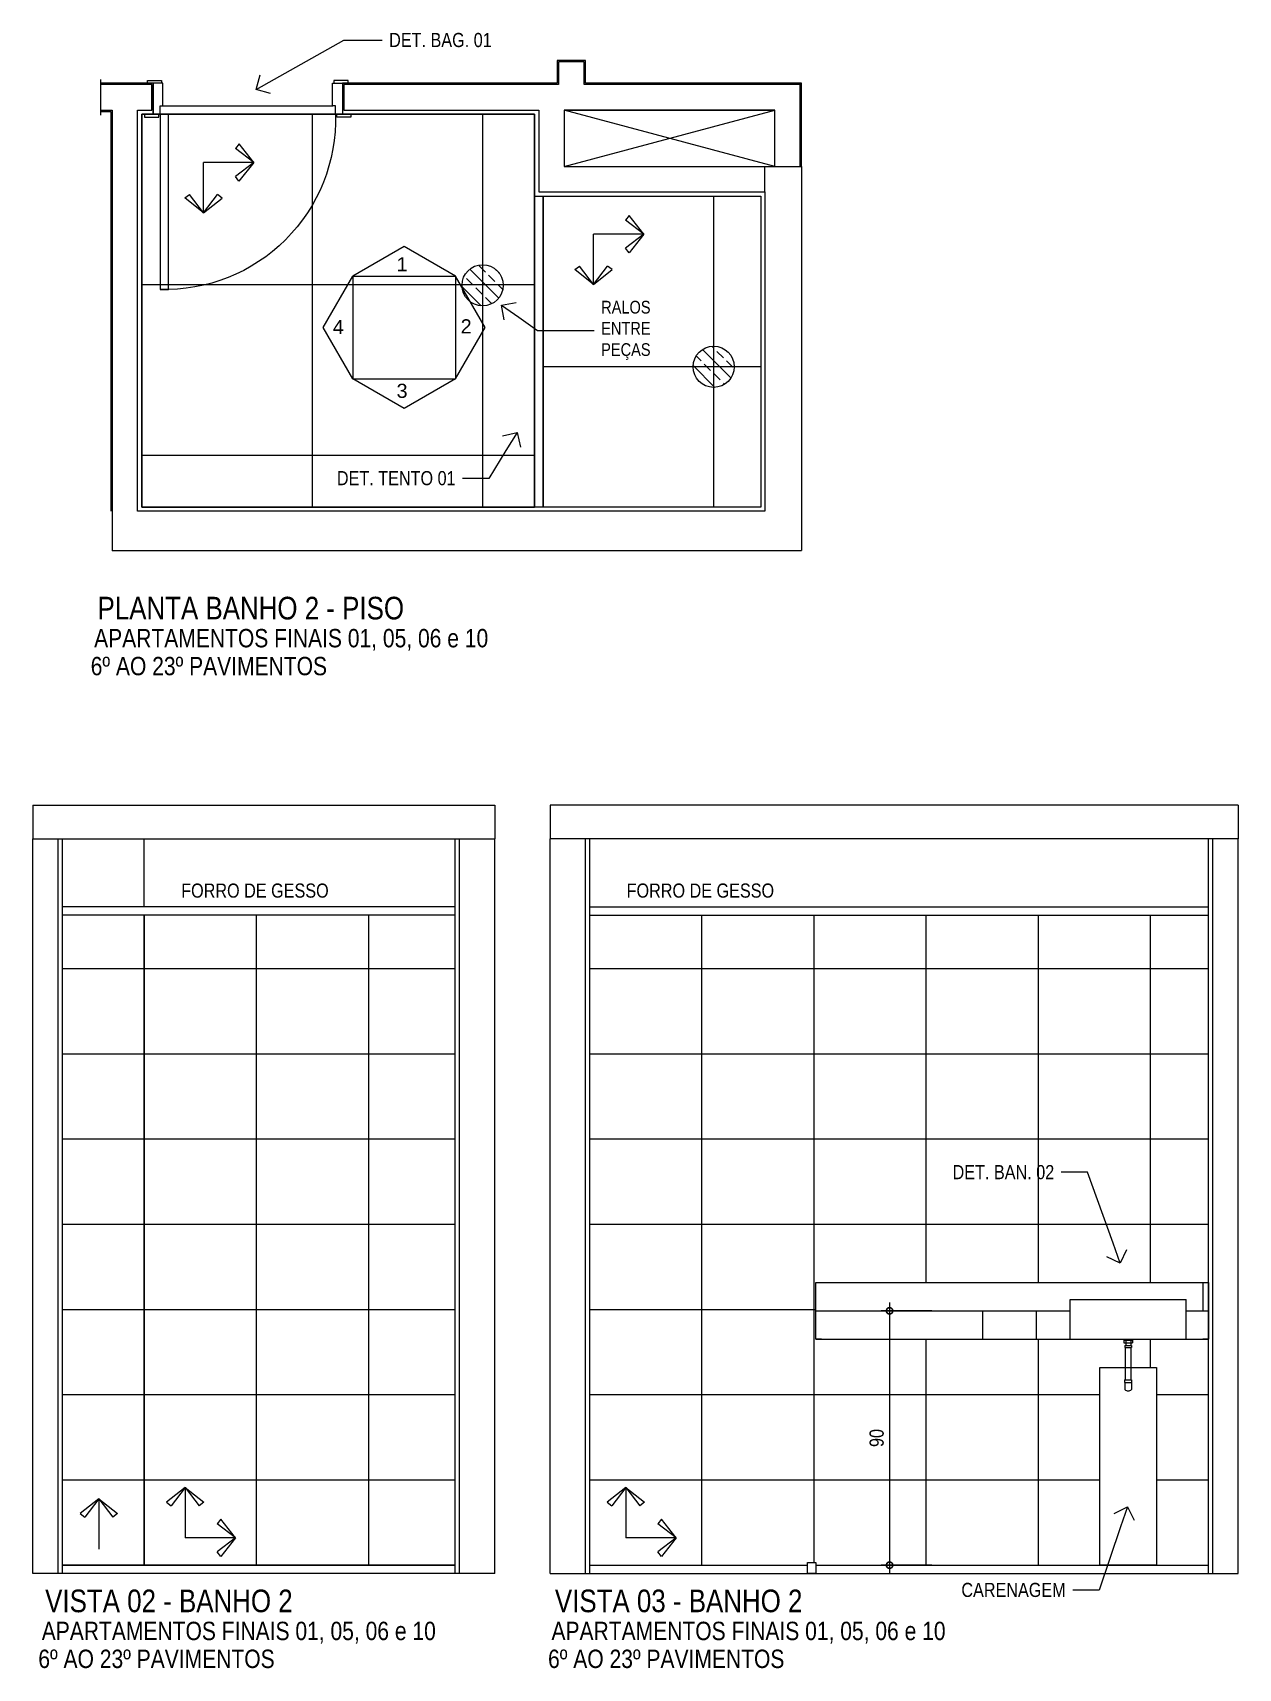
# Model space of a CAD drawing. Header units: metres. Extents: x 3 to 168, y -142 to 28.
# Drawn here: x 21.52 to 25.79, y -0.53 to 5.26 of the extents above; entities that cross this region are included whole.
import ezdxf
from ezdxf import colors
from ezdxf.entities.mleader import LeaderData, LeaderLine
from ezdxf.math import Vec2, Vec3

# ---------------------------------------------------------------- set-up
doc = ezdxf.new("R2010")
doc.units = ezdxf.units.M
doc.linetypes.add('DASHEDX2', pattern=[1.5, 1, -0.5])
for name, color, linetype in [('ARQ-ALV ACAB', 4, 'Continuous'), ('ARQ-ALV OSSO', 5, 'Continuous'), ('ARQ-AUX', 7, 'Continuous'), ('ARQ-AUX1', 1, 'Continuous'), ('ARQ-AUX2', 2, 'Continuous'), ('ARQ-CAX @ 1', 1, 'Continuous'), ('ARQ-CERÂMICA', 7, 'Continuous'), ('ARQ-DIM', 2, 'Continuous'), ('ARQ-PRJ', 7, 'DASHEDX2'), ('ARQ-SIM', 1, 'Continuous'), ('ARQ-TXT', 2, 'Continuous')]:
    doc.layers.add(name, color=color, linetype=linetype)
doc.styles.add('Adesa', font='ARIALN.TTF')
doc.styles.add('Arial', font='arial.ttf')
doc.dimstyles.new('ADESA 1-0025', dxfattribs={"dimtxt": 0.05, "dimasz": 0.045, "dimexe": 0.03, "dimexo": 0.04, "dimgap": 0.02, "dimtad": 1, "dimtoh": 1, "dimdec": 0, "dimlfac": 100, "dimzin": 4, "dimtxsty": 'Adesa', "dimblk": 'DOTSMALL', "dimcen": 1, "dimdle": 0.03, "dimclrd": 1, "dimclre": 1, "dimclrt": 256, "dimazin": 1, "dimtm": 1e-09, "dimtfac": 1, "dimtdec": 0, "dimtix": 1, "dimtmove": 2, "dimatfit": 0, "dimldrblk": 'DOTSMALL', "dimfxl": 0.8, "dimtvp": 2, "dimtolj": 1, "dimtzin": 0, "dimarcsym": 0})
pattern_1 = [(0, (21.91935, -0.16105), (0, 0.301625), [])]

# ---------------------------------------------------------------- blocks, each defined once
blk = doc.blocks.new('*U26')
for points in [[(-0.665, -0.03), (-0.615, -0.03), (-0.615, -0.04), (-0.665, -0.04)], [(0.045, -0.03), (-0.005, -0.03), (-0.005, -0.04), (0.045, -0.04)], [(-0.675, -0.16), (-0.625, -0.16), (-0.625, -0.15), (-0.675, -0.15)], [(0, -0.15), (0, -0.77), (-0.03, -0.77), (-0.03, -0.15)], [(0.055, -0.16), (0.005, -0.16), (0.005, -0.15), (0.055, -0.15)]]:
    blk.add_lwpolyline(points, close=True)
for points in [[(-0.66, -0.15), (-0.62, -0.15), (-0.62, -0.12), (-0.61, -0.12), (-0.61, -0.04), (-0.645, -0.04), (-0.645, -0.15)], [(0.04, -0.15), (0, -0.15), (0, -0.12), (-0.01, -0.12), (-0.01, -0.04), (0.025, -0.04), (0.025, -0.15)]]:
    blk.add_lwpolyline(points)
at = {"layer": 'ARQ-PRJ'}
blk.add_arc((-0.0179, -0.1679), 0.6024, 178.29865, 271.70135, dxfattribs=at)
blk = doc.blocks.new('VISTA')
at = {"layer": 'ARQ-SIM'}
blk.add_lwpolyline([(-0.00525, -0.00909), (-0.00525, 0.00909), (0, 0)], close=True, dxfattribs=at)
at = {"layer": 'ARQ-SIM', "color": 5, "style": 'Adesa'}
blk.add_attdef('4', (-0.0019, -0.00135), '', height=0.0025, rotation=90, dxfattribs=at)
blk = doc.blocks.new('_Open90')
at = {"color": 0, "linetype": 'ByBlock', "lineweight": -2}
for p, q in [((0, 0), (-1, 0)), ((-0.5, 0.5), (0, 0)), ((0, 0), (-0.5, -0.5))]:
    blk.add_line(p, q, dxfattribs=at)
blk = doc.blocks.new('Seta para pag.piso')
for p, q in [((0, 0.1126), (-0.0418, 0.0796)), ((0, 0.1126), (-0.0312, 0.0715)), ((0, 0.1126), (0, 0)), ((0, 0.1126), (0.0418, 0.0795)), ((0, 0.1126), (0.0312, 0.0715)), ((-0.0418, 0.0796), (-0.0312, 0.0715)), ((0.0418, 0.0795), (0.0312, 0.0715)), ((-0.1126, 0), (-0.0795, 0.0418)), ((-0.0795, 0.0418), (-0.0715, 0.0312)), ((-0.1126, 0), (-0.0715, 0.0312)), ((-0.1126, 0), (0, 0)), ((-0.1126, 0), (-0.0796, -0.0418)), ((-0.1126, 0), (-0.0715, -0.0312)), ((-0.0796, -0.0418), (-0.0715, -0.0312))]:
    blk.add_line(p, q)
blk = doc.blocks.new('PL RALO')
at = {"layer": 'ARQ-AUX2'}
h = blk.add_hatch(dxfattribs=at)
h.set_pattern_fill('BRASS', color=8, scale=0.01, angle=315)
h.set_pattern_definition([(315, (-278.116365, 1040.018154), (0.0449012806, 0.0449012806), []), (315, (-278.093914, 1040.040605), (0.0449012806, 0.0449012806), [0.03175, -0.015875])])
edge = h.paths.add_edge_path()
edge.add_arc((0, 0), 0.0729, 270, 630)
blk.add_circle((0, 0), 0.0729, dxfattribs=at)
blk = doc.blocks.new('A$C6d6dbca2')
for p, q in [((0.0661, 0.1781), (0, 0.1259)), ((0.0661, 0.1781), (0.0168, 0.1131)), ((0.0661, 0.1781), (0.0661, 0)), ((0.0661, 0.1781), (0.1323, 0.1259)), ((0.0661, 0.1781), (0.1155, 0.1132)), ((0, 0.1259), (0.0168, 0.1131)), ((0.1323, 0.1259), (0.1155, 0.1132))]:
    blk.add_line(p, q)
blk = doc.blocks.new('_DotSmall')
at = {"color": 0, "linetype": 'ByBlock', "const_width": 0.5}
blk.add_lwpolyline([(-0.0625, 0, 1), (0.0625, 0, 1)], format="xyb", close=True, dxfattribs=at)
blk = doc.blocks.new('*D590')
at = {"layer": 'ARQ-DIM', "color": 1, "lineweight": -2, "transparency": 16777216}
for p, q in [((24.5565, 0.769), (24.5565, -0.191)), ((24.7055, 0.739), (24.5265, 0.739)), ((24.7055, -0.161), (24.5265, -0.161))]:
    blk.add_line(p, q, dxfattribs=at)
at = {"layer": 'Defpoints', "color": 0, "transparency": 16777216}
for p in [(24.7455, 0.739), (24.5565, -0.161), (24.7455, -0.161)]:
    blk.add_point(p, dxfattribs=at)
at = {"layer": 'ARQ-DIM', "color": 1, "lineweight": -2, "transparency": 16777216, "xscale": 0.045, "yscale": 0.045, "zscale": 0.045}
for p, rotation in [((24.5565, 0.739), 90), ((24.5565, -0.161), 270)]:
    blk.add_blockref('_DotSmall', p, dxfattribs=dict(at, rotation=rotation))
at = {"layer": 'ARQ-DIM', "transparency": 16777216, "insert": (24.511, 0.289), "char_height": 0.05, "attachment_point": 5, "rotation": 90, "style": 'Adesa'}
blk.add_mtext('\\A1;90', dxfattribs=at)
blk = doc.blocks.new('AREAS MOLHADAS')
at = {"layer": 'ARQ-CERÂMICA'}
h = blk.add_hatch(dxfattribs=at)
h.set_pattern_fill('NET', color=256, scale=0.19)
h.set_pattern_definition([(0, (21.91043, 4.9734), (0, 0.60325), []), (90, (21.91043, 4.9734), (-0.60325, 4e-17), [])])
h.paths.add_polyline_path([(23.3004, 4.9734), (21.9104, 4.9734), (21.9104, 3.5834), (23.3004, 3.5834)])
h = blk.add_hatch(dxfattribs=at)
h.set_pattern_fill('NET', color=256, scale=0.19)
h.set_pattern_definition([(0, (23.33043, 4.6834), (0, 0.60325), []), (90, (23.33043, 4.6834), (-0.60325, 4e-17), [])])
h.paths.add_polyline_path([(23.3304, 4.6834), (24.1004, 4.6834), (24.1004, 3.5834), (23.3304, 3.5834)])
h = blk.add_hatch(dxfattribs=at)
h.set_pattern_fill('LINE', color=256, scale=0.095)
h.set_pattern_definition(pattern_1)
h.paths.add_polyline_path([(21.9193, 2.139), (21.6293, 2.139), (21.6293, -0.161), (21.9193, -0.161)])
h = blk.add_hatch(dxfattribs=at)
h.set_pattern_fill('LINE', color=256, scale=0.095)
h.set_pattern_definition(pattern_1)
h.paths.add_polyline_path([(23.0194, 2.139), (21.9193, 2.139), (21.9193, -0.161), (23.0194, -0.161)])
h = blk.add_hatch(dxfattribs=at)
h.set_pattern_fill('LINE', color=256, scale=0.125, angle=90)
h.set_pattern_definition([(90, (21.91935, -0.16105), (-0.396875, 2e-17), [])])
h.paths.add_polyline_path([(23.0194, 2.139), (21.9193, 2.139), (21.9193, -0.161), (23.0194, -0.161)])
h = blk.add_hatch(dxfattribs=at)
h.set_pattern_fill('LINE', color=256, scale=0.095)
h.set_pattern_definition([(0, (23.49556, -0.16105), (0, 0.301625), [])])
h.paths.add_polyline_path([(25.6855, 2.139), (23.4956, 2.139), (23.4956, -0.161), (24.2655, -0.161), (24.2655, -0.151), (24.2955, -0.151), (24.2955, -0.161), (25.3005, -0.161), (25.3005, 0.539), (25.3906, 0.539), (25.3906, 0.6098), (25.3888, 0.6098), (25.3888, 0.6161), (25.3923, 0.6161), (25.3923, 0.6263), (25.386, 0.6263), (25.386, 0.639), (24.2955, 0.639), (24.2955, 0.839), (24.3155, 0.839), (25.6855, 0.839)])
h.paths.add_polyline_path([(25.6855, 0.639), (25.6655, 0.639), (25.4161, 0.639), (25.4161, 0.6263), (25.4098, 0.6263), (25.4098, 0.6161), (25.4124, 0.6161), (25.4124, 0.6098), (25.4106, 0.6098), (25.4106, 0.539), (25.5005, 0.539), (25.5005, -0.161), (25.6855, -0.161)], flags=17)
h = blk.add_hatch(dxfattribs=at)
h.set_pattern_fill('LINE', color=256, scale=0.125, angle=90)
h.set_pattern_definition([(90, (23.49556, -0.16105), (-0.396875, 2e-17), [])])
h.paths.add_polyline_path([(25.6855, 0.639), (25.6655, 0.639), (25.4161, 0.639), (25.4161, 0.6161), (25.4124, 0.6161), (25.4124, 0.6098), (25.4106, 0.6098), (25.4106, 0.539), (25.5005, 0.539), (25.5005, -0.161), (25.6855, -0.161)], flags=17)
h.paths.add_polyline_path([(25.6855, 2.139), (23.4956, 2.139), (23.4956, -0.161), (24.2655, -0.161), (24.2655, -0.151), (24.2955, -0.151), (24.2955, -0.161), (25.3005, -0.161), (25.3005, 0.539), (25.3906, 0.539), (25.3906, 0.6098), (25.3888, 0.6098), (25.3888, 0.6263), (25.386, 0.6263), (25.386, 0.639), (24.2955, 0.639), (24.2955, 0.839), (24.3155, 0.839), (25.6855, 0.839)])
at = {"layer": 'ARQ-ALV ACAB'}
for p, q in [((21.9504, 5.0834), (21.7651, 5.0834)), ((21.9504, 4.9734), (21.9504, 5.0834)), ((23.3804, 5.0834), (22.6204, 5.0834)), ((22.6204, 5.0834), (22.6204, 4.9734)), ((24.2454, 5.0834), (23.4804, 5.0834)), ((24.2454, 4.7884), (24.2454, 5.0834)), ((21.7651, 4.9834), (21.8004, 4.9834)), ((21.8004, 4.9834), (21.8004, 3.5684)), ((21.9104, 3.5834), (21.9104, 4.9734)), ((21.9104, 4.9734), (21.9504, 4.9734)), ((22.6204, 4.9734), (23.3004, 4.9734)), ((23.3004, 4.9734), (23.3004, 4.6834)), ((23.3004, 4.6834), (24.1004, 4.6834)), ((24.1004, 4.6834), (24.1004, 3.5834)), ((23.3104, 3.5834), (21.9104, 3.5834)), ((24.1004, 3.5834), (23.3104, 3.5834)), ((23.3104, 3.5834), (23.3104, 3.5834)), ((21.6293, -0.191), (21.6293, 2.409)), ((23.0194, -0.191), (23.0194, 2.409)), ((23.4956, -0.191), (23.4956, 2.409)), ((25.6855, -0.191), (25.6855, 2.409)), ((23.0194, -0.161), (21.6293, -0.161)), ((23.4956, -0.161), (24.2655, -0.161)), ((24.2955, -0.161), (25.6855, -0.161))]:
    blk.add_line(p, q, dxfattribs=at)
blk.add_lwpolyline([(23.4804, 5.0834), (23.4804, 5.1634), (23.3804, 5.1634), (23.3804, 5.0834)], dxfattribs=at)
blk.add_lwpolyline([(24.2655, -0.151), (24.2955, -0.151), (24.2955, -0.191), (24.2655, -0.191)], close=True, dxfattribs=at)
at = {"layer": 'ARQ-ALV OSSO'}
for p, q in [((24.2454, 5.0784), (23.4804, 5.0784)), ((24.2404, 4.7884), (24.2404, 5.0834)), ((21.5244, -0.191), (21.5244, 2.409)), ((21.6144, -0.191), (21.6144, 2.409)), ((23.0344, -0.191), (23.0344, 2.409)), ((23.1594, -0.191), (23.1594, 2.409)), ((23.3555, -0.191), (23.3555, 2.409)), ((23.4806, -0.191), (23.4806, 2.409)), ((25.7005, -0.191), (25.7005, 2.409)), ((25.7905, -0.191), (25.7905, 2.409)), ((23.1594, -0.191), (21.5244, -0.191)), ((23.3555, -0.191), (25.7905, -0.191))]:
    blk.add_line(p, q, dxfattribs=at)
for points in [[(23.4804, 5.0784), (23.4754, 5.0784), (23.4754, 5.1584), (23.3854, 5.1584), (23.3854, 5.0784), (23.3804, 5.0784)], [(21.7651, 5.0834), (21.8004, 5.0834), (21.8604, 5.0834), (21.9004, 5.0834)], [(24.1154, 4.6984), (24.1154, 3.5684), (23.3154, 3.5684), (23.3154, 3.5684), (21.8954, 3.5684), (21.8954, 4.9884), (21.9454, 4.9884), (21.9454, 5.0784), (21.7651, 5.0784)], [(23.3804, 5.0784), (22.6254, 5.0784), (22.6254, 4.9884), (23.3154, 4.9884)], [(21.7651, 4.9884), (21.8054, 4.9884), (21.8054, 3.4284)], [(23.3154, 4.9884), (23.3154, 4.6984), (24.1154, 4.6984)], [(23.4054, 4.9884), (24.1504, 4.9884)], [(23.4054, 4.9884), (23.4054, 4.7884), (24.1504, 4.7884)], [(24.1154, 4.6984), (24.1154, 4.7884), (24.2404, 4.7884), (24.2454, 4.7884), (24.2454, 3.43)], [(21.8054, 3.43), (24.2454, 3.43)]]:
    blk.add_lwpolyline(points, dxfattribs=at)
blk.add_lwpolyline([(23.4054, 4.9884), (23.4054, 4.7884), (24.1504, 4.7884), (24.1504, 4.9884)], close=True, dxfattribs=at)
at = {"layer": 'ARQ-AUX'}
blk.add_lwpolyline([(21.7651, 4.9698), (21.7651, 5.0961)], dxfattribs=at)
at = {"layer": 'ARQ-AUX1'}
for p, q in [((23.0194, 2.169), (21.6293, 2.169)), ((23.4956, 2.169), (25.6855, 2.169)), ((23.0194, 2.139), (21.6293, 2.139)), ((23.4956, 2.139), (25.6855, 2.139))]:
    blk.add_line(p, q, dxfattribs=at)
for points in [[(21.9854, 5.0034), (22.5866, 5.0034)], [(21.9754, 4.9734), (22.5954, 4.9734)], [(23.3004, 4.6834), (23.3004, 3.5834)], [(23.3304, 4.6834), (23.3304, 3.5834)]]:
    blk.add_lwpolyline(points, dxfattribs=at)
blk.add_lwpolyline([(25.3005, 0.539), (25.5005, 0.539), (25.5005, -0.161), (25.3005, -0.161)], close=True, dxfattribs=at)
at = {"layer": 'ARQ-AUX2'}
for p, q in [((21.5244, 2.529), (23.1594, 2.529)), ((25.7905, 2.529), (23.3555, 2.529)), ((21.5244, 2.409), (23.1594, 2.409)), ((21.9193, 2.169), (21.9193, 2.409)), ((25.7905, 2.409), (23.3555, 2.409)), ((21.9193, -0.161), (21.9193, 2.139)), ((24.2955, 0.839), (25.6855, 0.839)), ((24.2955, 0.639), (24.2955, 0.839)), ((24.2955, 0.839), (24.3155, 0.839)), ((25.6655, 0.839), (25.6655, 0.739)), ((25.1955, 0.779), (25.6055, 0.779)), ((25.1955, 0.639), (25.1955, 0.779)), ((25.6055, 0.639), (25.6055, 0.779)), ((24.2955, 0.739), (25.1955, 0.739)), ((25.6055, 0.739), (25.6855, 0.739)), ((24.2955, 0.639), (25.6855, 0.639)), ((24.3155, 0.639), (24.2955, 0.639)), ((25.3873, 0.639), (25.3873, 0.6358)), ((25.4147, 0.639), (25.4147, 0.6358)), ((25.386, 0.6358), (25.4161, 0.6358)), ((25.386, 0.6358), (25.386, 0.6263)), ((25.386, 0.6263), (25.4161, 0.6263)), ((25.3888, 0.6161), (25.3888, 0.6098)), ((25.3888, 0.6161), (25.4124, 0.6161)), ((25.3888, 0.6098), (25.4124, 0.6098)), ((25.3906, 0.6098), (25.3906, 0.4946)), ((25.3923, 0.6358), (25.3923, 0.6263)), ((25.3923, 0.6263), (25.3923, 0.6161)), ((25.4098, 0.6358), (25.4098, 0.6263)), ((25.4098, 0.6263), (25.4098, 0.6157)), ((25.4106, 0.6098), (25.4106, 0.4946)), ((25.4124, 0.6161), (25.4124, 0.6098)), ((25.4161, 0.6358), (25.4161, 0.6263)), ((25.3879, 0.4946), (25.3879, 0.4851)), ((25.3879, 0.4946), (25.4131, 0.4946)), ((25.3879, 0.4851), (25.4131, 0.4851)), ((25.3892, 0.4851), (25.3892, 0.4603)), ((25.4122, 0.4851), (25.4122, 0.4603)), ((25.4131, 0.4946), (25.4131, 0.4851))]:
    blk.add_line(p, q, dxfattribs=at)
for points in [[(21.5244, 2.529), (21.5244, 2.409)], [(23.1594, 2.529), (23.1594, 2.409)], [(23.3555, 2.529), (23.3555, 2.409)], [(25.7905, 2.529), (25.7905, 2.409)], [(25.6655, 0.839), (25.6855, 0.839), (25.6855, 0.639), (25.6655, 0.639)], [(24.8855, 0.739), (24.8855, 0.639)], [(25.0755, 0.739), (25.0755, 0.639)]]:
    blk.add_lwpolyline(points, dxfattribs=at)
blk.add_arc((25.4007, 0.4719), 0.0163, 225, 315, dxfattribs=at)
at = {"layer": 'ARQ-CERÂMICA'}
for points in [[(23.3004, 4.9734), (21.9104, 4.9734), (21.9104, 3.5834), (23.3004, 3.5834)], [(23.3304, 4.6834), (24.1004, 4.6834), (24.1004, 3.5834), (23.3304, 3.5834)]]:
    blk.add_lwpolyline(points, close=True, dxfattribs=at)
at = {"layer": 'ARQ-SIM'}
for points in [[(24.1504, 4.7884), (23.4054, 4.9884)], [(23.4054, 4.7884), (24.1504, 4.9884)]]:
    blk.add_lwpolyline(points, dxfattribs=at)
at = {"layer": 'ARQ-CAX @ 1', "xscale": -1}
blk.add_blockref('*U26', (21.9754, 5.1234), dxfattribs=at)
at = {"layer": 'ARQ-CERÂMICA', "xscale": 1.58230973583663, "yscale": 1.58230973583663, "zscale": 1.58230973583663}
for p, rotation in [((22.1284, 4.8029), 180), ((23.5087, 4.5494), 180), ((22.0641, -0.064), 270), ((23.6236, -0.064), 270)]:
    blk.add_blockref('Seta para pag.piso', p, dxfattribs=dict(at, rotation=rotation))
at = {"layer": 'ARQ-CERÂMICA'}
for name, p in [('PL RALO', (23.1164, 4.3682)), ('PL RALO', (23.934, 4.0797)), ('A$C6d6dbca2', (21.6922, -0.1041))]:
    blk.add_blockref(name, p, dxfattribs=at)
at = {"layer": 'ARQ-SIM', "ltscale": 0.03}
ref = blk.add_blockref('VISTA', (22.839, 4.5055), dxfattribs=dict(at, xscale=-20.00000000011565, yscale=20.00000000011565, zscale=20.00000000011565, rotation=270))
ref.add_attrib('4', '1', (22.812, 4.4175), dxfattribs={"color": 3, "height": 0.05, "style": 'Arial'})
ref = blk.add_blockref('VISTA', (22.5522, 4.2186), dxfattribs=dict(at, xscale=20.00000000011565, yscale=20.00000000011565, zscale=20.00000000011565, rotation=180))
ref.add_attrib('4', '4', (22.5862, 4.1956), dxfattribs={"color": 3, "height": 0.05, "style": 'Arial'})
ref = blk.add_blockref('VISTA', (23.1259, 4.2186), dxfattribs=dict(at, xscale=-20.00000000011565, yscale=20.00000000011565, zscale=20.00000000011565, rotation=180))
ref.add_attrib('4', '2', (23.0387, 4.198), dxfattribs={"color": 3, "height": 0.05, "style": 'Arial'})
ref = blk.add_blockref('VISTA', (22.839, 3.9318), dxfattribs=dict(at, xscale=20.00000000011565, yscale=20.00000000011565, zscale=20.00000000011565, rotation=270))
ref.add_attrib('4', '3', (22.812, 3.9697), dxfattribs={"color": 3, "height": 0.05, "style": 'Arial'})
at = {"layer": 'ARQ-TXT', "ltscale": 0.5, "style": 'Adesa'}
for s, p in [('PLANTA BANHO 2 - PISO', (21.7538, 3.1858)), ('VISTA 02 - BANHO 2', (21.5684, -0.3274)), ('VISTA 03 - BANHO 2', (23.3722, -0.3274))]:
    blk.add_text(s, height=0.08, dxfattribs=at).set_placement(p)
at = {"layer": 'ARQ-TXT', "style": 'Adesa'}
for s, height, p in [('APARTAMENTOS FINAIS 01, 05, 06 e 10', 0.065, (21.7417, 3.087, 108.9697)), ('6º AO 23º PAVIMENTOS', 0.065, (21.7296, 2.9882, 217.9394)), ('FORRO DE GESSO', 0.05, (22.0498, 2.2012, 108.9697)), ('FORRO DE GESSO', 0.05, (23.626, 2.2012, 108.9697)), ('APARTAMENTOS FINAIS 01, 05, 06 e 10', 0.065, (21.5563, -0.4262, 108.9697)), ('APARTAMENTOS FINAIS 01, 05, 06 e 10', 0.065, (23.3601, -0.4262, 108.9697)), ('6º AO 23º PAVIMENTOS', 0.065, (21.5442, -0.5249, 217.9394)), ('6º AO 23º PAVIMENTOS', 0.065, (23.348, -0.5249, 217.9394))]:
    blk.add_text(s, height=height, dxfattribs=at).set_placement(p)
at = {"layer": 'ARQ-DIM'}
dim = blk.add_linear_dim(base=(24.5565, -0.161), p1=(24.7455, 0.739), p2=(24.7455, -0.161), angle=90, dimstyle='ADESA 1-0025', dxfattribs=at)
dim.commit()
dim.dimension.update_dxf_attribs({"geometry": '*D590', "text_midpoint": (24.511, 0.289)})
at = {"layer": 'ARQ-SIM'}
ml = blk.add_multileader_mtext('Standard', dxfattribs=at)
ml.set_content('DET. BAG. 01', color=2, style='Adesa')
ml.set_leader_properties(color=256)
ml.set_arrow_properties(name='OPEN90')
ml.build(insert=Vec2(0, 0))
ml.multileader.update_dxf_attribs({"text_left_attachment_type": 2, "text_right_attachment_type": 2, "dogleg_length": 0.2, "arrow_head_size": 0.075})
ctx = ml.context
ctx.base_point, ctx.char_height, ctx.arrow_head_size, ctx.landing_gap_size, ctx.plane_origin = Vec3(22.7607, 5.2353), 0.05, 0.075, 0.025, Vec3(22.3274, 4.9353)
ctx.left_attachment, ctx.right_attachment = 2, 2
notes = []
notes.append((ctx, [(0, (1, 1, 0), (22.6249, 5.2353), (1, 0), 0.1358, [(0, [(22.3147, 5.0614)], 0, [])])]))
ctx.mtext.insert, ctx.mtext.flow_direction = Vec3(22.7857, 5.2612), 5
ml = blk.add_multileader_mtext('Standard', dxfattribs=at)
ml.set_content('RALOS ENTRE PEÇAS', color=2, style='Adesa')
ml.set_leader_properties(color=256)
ml.set_arrow_properties(name='OPEN90')
ml.build(insert=Vec2(0, 0))
ml.multileader.update_dxf_attribs({"text_left_attachment_type": 2, "text_right_attachment_type": 2, "dogleg_length": 0.2, "arrow_head_size": 0.075})
ctx = ml.context
ctx.base_point, ctx.char_height, ctx.arrow_head_size, ctx.landing_gap_size, ctx.plane_origin = Vec3(23.511, 4.2084), 0.045, 0.075, 0.025, Vec3(23.3107, 4.1065)
ctx.left_attachment, ctx.right_attachment = 2, 2
notes.append((ctx, [(0, (1, 1, 0), (23.311, 4.2084), (1, 0), 0.2, [(0, [(23.1833, 4.2978)], 0, [])])]))
ctx.mtext.insert, ctx.mtext.width, ctx.mtext.flow_direction = Vec3(23.536, 4.3132), 0.142536, 5
ml = blk.add_multileader_mtext('Standard', dxfattribs=at)
ml.set_content('DET. TENTO 01', color=2, style='Adesa')
ml.set_leader_properties(color=256)
ml.set_arrow_properties(name='OPEN90')
ml.build(insert=Vec2(0, 0))
ml.multileader.update_dxf_attribs({"text_left_attachment_type": 2, "text_right_attachment_type": 2, "dogleg_length": 0.2, "arrow_head_size": 0.075})
ctx = ml.context
ctx.base_point, ctx.char_height, ctx.arrow_head_size, ctx.landing_gap_size, ctx.plane_origin = Vec3(22.5906, 3.6848), 0.05, 0.075, 0.025, Vec3(23.2252, 3.6881)
ctx.left_attachment, ctx.right_attachment, ctx.text_align_type = 2, 2, 2
notes.append((ctx, [(0, (1, 1, 0), (23.1379, 3.6848), (-1, 0), 0.0921, [(0, [(23.2383, 3.8471)], 0, [])])]))
ctx.mtext.insert, ctx.mtext.alignment, ctx.mtext.flow_direction = Vec3(23.0208, 3.7107), 3, 5
ml = blk.add_multileader_mtext('Standard', dxfattribs=at)
ml.set_content('DET. BAN. 02', color=2, style='Adesa')
ml.set_leader_properties(color=256)
ml.set_arrow_properties(name='OPEN90')
ml.build(insert=Vec2(0, 0))
ml.multileader.update_dxf_attribs({"text_left_attachment_type": 2, "text_right_attachment_type": 2, "dogleg_length": 0.2, "arrow_head_size": 0.075})
ctx = ml.context
ctx.base_point, ctx.char_height, ctx.arrow_head_size, ctx.landing_gap_size, ctx.plane_origin = Vec3(24.7617, 1.2294), 0.05, 0.075, 0.025, Vec3(24.9641, 1.961)
ctx.left_attachment, ctx.right_attachment, ctx.text_align_type = 2, 2, 2
notes.append((ctx, [(1, (1, 1, 0), (25.257, 1.2294), (-1, 0), 0.093, [(0, [(25.3728, 0.9075)], 0, [])])]))
ctx.mtext.insert, ctx.mtext.alignment, ctx.mtext.flow_direction = Vec3(25.1391, 1.2549), 3, 5
ml = blk.add_multileader_mtext('Standard', dxfattribs=at)
ml.set_content('CARENAGEM', color=2, style='Adesa')
ml.set_leader_properties(color=256)
ml.set_arrow_properties(name='OPEN90')
ml.build(insert=Vec2(0, 0))
ml.multileader.update_dxf_attribs({"text_left_attachment_type": 2, "text_right_attachment_type": 2, "dogleg_length": 0.2, "arrow_head_size": 0.075})
ctx = ml.context
ctx.base_point, ctx.char_height, ctx.arrow_head_size, ctx.landing_gap_size, ctx.plane_origin = Vec3(24.7925, -0.2494), 0.05, 0.075, 0.025, Vec3(25.6971, 0.4823)
ctx.left_attachment, ctx.right_attachment, ctx.text_align_type = 2, 2, 2
notes.append((ctx, [(0, (1, 1, 0), (25.2976, -0.2494), (-1, 0), 0.093, [(0, [(25.3983, 0.0454)], 0, [])])]))
ctx.mtext.insert, ctx.mtext.alignment, ctx.mtext.flow_direction = Vec3(25.1796, -0.2235), 3, 5
for ctx, leaders in notes:
    for number, flags, end, landing, length, lines in leaders:
        leader = LeaderData()
        leader.index, (leader.has_last_leader_line, leader.has_dogleg_vector, leader.attachment_direction) = number, flags
        leader.last_leader_point, leader.dogleg_vector, leader.dogleg_length = Vec3(end), Vec3(landing), length
        for number, points, colour, breaks in lines:
            line = LeaderLine()
            line.index, line.vertices, line.color, line.breaks = number, Vec3.list(points), colors.encode_raw_color(colour), breaks
            leader.lines.append(line)
        ctx.leaders.append(leader)

msp = doc.modelspace()

# ---------------------------------------------------------------- block references
msp.add_blockref('AREAS MOLHADAS', (0, 0))

doc.saveas('drawing.dxf')
